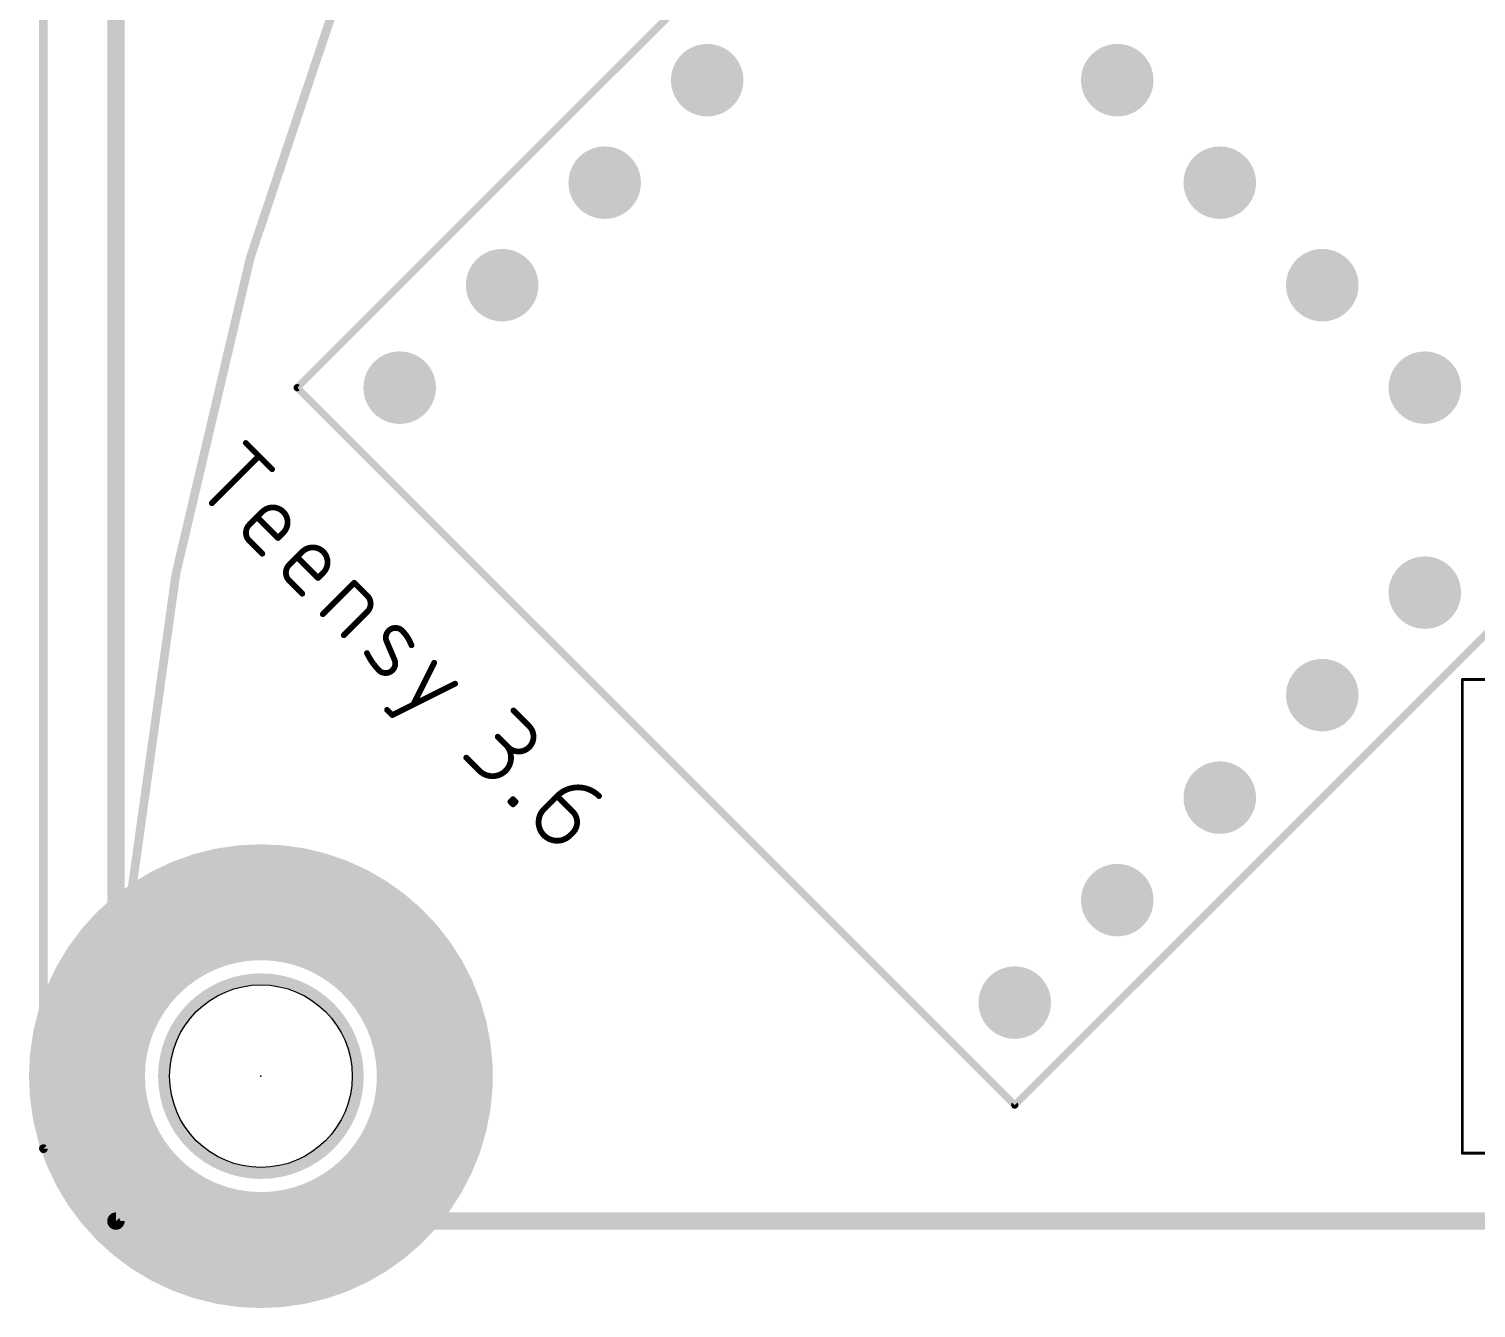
# Model space of a CAD drawing. Extents: x -0.06 to 2.46, y -0.06 to 2.46.
# Drawn here: x -0.06 to 0.938, y -0.06 to 0.822 of the extents above; entities that cross this region are included whole.
import ezdxf

# ---------------------------------------------------------------- set-up
doc = ezdxf.new("R2010")
doc.units = 0
for name, color, linetype in [('1', 22, 'CONTINUOUS'), ('16', 175, 'CONTINUOUS'), ('17', 82, 'CONTINUOUS'), ('20', 30, 'CONTINUOUS'), ('21', 253, 'CONTINUOUS'), ('23', 7, 'CONTINUOUS'), ('25', 253, 'CONTINUOUS'), ('39', 22, 'CONTINUOUS'), ('40', 175, 'CONTINUOUS'), ('41', 22, 'CONTINUOUS'), ('42', 175, 'CONTINUOUS'), ('43', 82, 'CONTINUOUS')]:
    doc.layers.add(name, color=color, linetype=linetype)

# ---------------------------------------------------------------- blocks, each defined once
blk = doc.blocks.new('ROUNDP')
at = {"const_width": 0.5}
blk.add_lwpolyline([(0, -0.25, 1), (0, 0.25, 1), (0, -0.25)], format="xyb", dxfattribs=at)

msp = doc.modelspace()

# ---------------------------------------------------------------- linework, layer by layer
at = {"layer": '1', "const_width": 0.012}
for points in [[(0, 1), (0, 0)], [(0, 0), (1.9, 0)]]:
    msp.add_lwpolyline(points, dxfattribs=at)
at = {"layer": '1', "const_width": 0.006}
for points in [[(0, 0.003, 1), (0, -0.003)], [(-0.003, 0, 1), (0.003, 0)]]:
    msp.add_lwpolyline(points, format="xyb", dxfattribs=at)
at = {"layer": '16', "const_width": 0.006}
for points in [[(-0.05, 0.925), (-0.05, 0.05)], [(-0.05, 0.05), (0, 0)], [(0, 0), (1.9, 0)]]:
    msp.add_lwpolyline(points, dxfattribs=at)
at = {"layer": '16', "const_width": 0.003}
for points in [[(-0.048939, 0.051061, 1), (-0.051061, 0.048939)], [(-0.0515, 0.05, 1), (-0.0485, 0.05)], [(0, 0.0015, 1), (0, -0.0015)], [(-0.001061, -0.001061, 1), (0.001061, 0.001061)]]:
    msp.add_lwpolyline(points, format="xyb", dxfattribs=at)
at = {"layer": '20'}
for points, const_width in [([(2.43, 2.43, 0.414214), (0, 0)], 0.006), ([(0, 0.0015, 1), (0, -0.0015)], 0.003), ([(-0.0015, 0, 1), (0.0015, 0)], 0.003)]:
    msp.add_lwpolyline(points, format="xyb", dxfattribs=dict(at, const_width=const_width))
at = {"layer": '20', "const_width": 0.006}
msp.add_lwpolyline([(0, 0), (1.905, 0)], dxfattribs=at)
at = {"layer": '20'}
msp.add_circle((0.1, 0.1), 0.062992, dxfattribs=at)
at = {"layer": '21', "const_width": 0.005}
for points in [[(0.125, 0.575), (1.822056, 2.272056)], [(2.317031, 1.777081), (0.619975, 0.080025)], [(0.619975, 0.080025), (0.125, 0.575)]]:
    msp.add_lwpolyline(points, dxfattribs=at)
at = {"layer": '21'}
for points, const_width in [([(0.125884, 0.575884, 1), (0.124116, 0.574116)], 0.0025), ([(0.124116, 0.575884, 1), (0.125884, 0.574116)], 0.0025), ([(0.1, -0.035, 1), (0.1, 0.235, 1), (0.1, -0.035)], 0.006), ([(0.1, 0.033071, 1), (0.1, 0.166929, 1), (0.1, 0.033071)], 0.008), ([(0.619091, 0.080909, 1), (0.620859, 0.079141)], 0.0025), ([(0.619091, 0.079141, 1), (0.620859, 0.080909)], 0.0025)]:
    msp.add_lwpolyline(points, format="xyb", dxfattribs=dict(at, const_width=const_width))
at = {"layer": '23'}
for p in [(0.125, 0.575), (0.1, 0.1)]:
    msp.add_point(p, dxfattribs=at)
at = {"layer": '25', "const_width": 0.004}
for points in [[(0.066152, 0.495254), (0.098679, 0.527781)], [(0.089644, 0.536816), (0.107715, 0.518745)], [(0.091922, 0.480326), (0.100958, 0.489361)], [(0.1118, 0.471291), (0.097344, 0.485747)], [(0.100958, 0.460448), (0.091922, 0.469484)], [(0.115414, 0.474905), (0.1118, 0.471291)], [(0.119499, 0.452749), (0.128535, 0.461784)], [(0.139377, 0.443713), (0.124921, 0.45817)], [(0.142991, 0.447328), (0.139377, 0.443713)], [(0.128535, 0.432871), (0.119499, 0.441906)], [(0.142716, 0.41869), (0.164401, 0.440374)], [(0.164401, 0.440374), (0.173436, 0.431339)], [(0.173436, 0.420497), (0.157172, 0.404233)], [(0.192135, 0.387341), (0.186713, 0.39999)], [(0.219555, 0.38522), (0.205098, 0.356307)], [(0.190642, 0.349079), (0.234011, 0.370763)], [(0.187028, 0.352693), (0.190642, 0.349079)], [(0.274198, 0.35226), (0.28504, 0.341418)], [(0.270584, 0.326962), (0.263356, 0.33419)], [(0.241671, 0.319734), (0.250706, 0.310698)], [(0.272077, 0.289328), (0.273883, 0.291135)], [(0.273883, 0.287521), (0.272077, 0.289328)], [(0.273883, 0.291135), (0.27569, 0.289328)], [(0.27569, 0.289328), (0.273883, 0.287521)], [(0.295253, 0.284221), (0.304289, 0.293256)], [(0.304289, 0.293256), (0.315131, 0.282414)], [(0.315131, 0.267958), (0.313324, 0.26615)]]:
    msp.add_lwpolyline(points, dxfattribs=at)
at = {"layer": '25'}
for points, const_width in [([(0.090351, 0.537523, 1), (0.088937, 0.536109)], 0.002), ([(0.099386, 0.527074, 1), (0.097972, 0.528488)], 0.002), ([(0.107008, 0.518038, 1), (0.108422, 0.519453)], 0.002), ([(0.065445, 0.495961, 1), (0.06686, 0.494547)], 0.002), ([(0.115414, 0.474905, 1), (0.100958, 0.489361)], 0.004), ([(0.100251, 0.490068, 1), (0.101665, 0.488654)], 0.002), ([(0.101665, 0.488654, 1), (0.100251, 0.490068)], 0.002), ([(0.091922, 0.480326, 0.414217), (0.091922, 0.469484)], 0.004), ([(0.091215, 0.481033, 1), (0.092629, 0.479619)], 0.002), ([(0.092629, 0.479619, 1), (0.091215, 0.481033)], 0.002), ([(0.098051, 0.486454, 1), (0.096637, 0.48504)], 0.002), ([(0.092629, 0.470191, 1), (0.091215, 0.468777)], 0.002), ([(0.091215, 0.468777, 1), (0.092629, 0.470191)], 0.002), ([(0.111093, 0.471998, 1), (0.112507, 0.470584)], 0.002), ([(0.111093, 0.470583, 1), (0.112507, 0.471998)], 0.002), ([(0.114707, 0.475612, 1), (0.116121, 0.474198)], 0.002), ([(0.116121, 0.474198, 1), (0.114707, 0.475612)], 0.002), ([(0.100251, 0.459741, 1), (0.101665, 0.461155)], 0.002), ([(0.125628, 0.458877, 1), (0.124214, 0.457463)], 0.002), ([(0.142991, 0.447327, 1), (0.128535, 0.461784)], 0.004), ([(0.127828, 0.462491, 1), (0.129242, 0.461077)], 0.002), ([(0.129242, 0.461077, 1), (0.127828, 0.462491)], 0.002), ([(0.119499, 0.452748, 0.414217), (0.119499, 0.441906)], 0.004), ([(0.118792, 0.453456, 1), (0.120206, 0.452041)], 0.002), ([(0.120206, 0.452041, 1), (0.118792, 0.453456)], 0.002), ([(0.143698, 0.44662, 1), (0.142284, 0.448035)], 0.002), ([(0.120206, 0.442613, 1), (0.118792, 0.441199)], 0.002), ([(0.118792, 0.441199, 1), (0.120206, 0.442613)], 0.002), ([(0.13867, 0.44442, 1), (0.140084, 0.443006)], 0.002), ([(0.13867, 0.443006, 1), (0.140084, 0.44442)], 0.002), ([(0.142284, 0.448034, 1), (0.143698, 0.44662)], 0.002), ([(0.165108, 0.441081, 1), (0.163693, 0.439667)], 0.002), ([(0.165108, 0.439667, 1), (0.163693, 0.441081)], 0.002), ([(0.127828, 0.432164, 1), (0.129242, 0.433578)], 0.002), ([(0.173436, 0.420497, 0.414214), (0.173436, 0.431339)], 0.004), ([(0.174143, 0.432046, 1), (0.172729, 0.430632)], 0.002), ([(0.172729, 0.430632, 1), (0.174143, 0.432046)], 0.002), ([(0.142009, 0.419397, 1), (0.143423, 0.417982)], 0.002), ([(0.172729, 0.421204, 1), (0.174143, 0.41979)], 0.002), ([(0.174143, 0.41979, 1), (0.172729, 0.421204)], 0.002), ([(0.197556, 0.407219, 0.831815), (0.186713, 0.39999)], 0.004), ([(0.156465, 0.40494, 1), (0.157879, 0.403526)], 0.002), ([(0.187633, 0.400384, 1), (0.185794, 0.399596)], 0.002), ([(0.185794, 0.399596, 1), (0.187633, 0.400384)], 0.002), ([(0.203881, 0.39728, 0.10255), (0.197556, 0.407219)], 0.004), ([(0.198273, 0.407916, 1), (0.196839, 0.406522)], 0.002), ([(0.196839, 0.406522, 1), (0.198273, 0.407916)], 0.002), ([(0.173161, 0.391859, 0.082978), (0.181292, 0.380113)], 0.004), ([(0.174065, 0.392285, 1), (0.172256, 0.391433)], 0.002), ([(0.181292, 0.380113, 0.831815), (0.192135, 0.387341)], 0.004), ([(0.193054, 0.387735, 1), (0.191215, 0.386947)], 0.002), ([(0.202945, 0.396925, 1), (0.204816, 0.397634)], 0.002), ([(0.182009, 0.38081, 1), (0.180575, 0.379416)], 0.002), ([(0.180575, 0.379416, 1), (0.18201, 0.38081)], 0.002), ([(0.191215, 0.386947, 1), (0.193054, 0.387735)], 0.002), ([(0.220449, 0.384772, 1), (0.21866, 0.385667)], 0.002), ([(0.234458, 0.369869, 1), (0.233564, 0.371658)], 0.002), ([(0.187735, 0.3534, 1), (0.186321, 0.351986)], 0.002), ([(0.190195, 0.349973, 1), (0.191089, 0.348184)], 0.002), ([(0.189935, 0.348371, 1), (0.191349, 0.349786)], 0.002), ([(0.204204, 0.356754, 1), (0.205993, 0.35586)], 0.002), ([(0.274905, 0.352967, 1), (0.273491, 0.351553)], 0.002), ([(0.270584, 0.326962, 1), (0.28504, 0.341418)], 0.004), ([(0.285747, 0.342125, 1), (0.284333, 0.340711)], 0.002), ([(0.284333, 0.340711, 1), (0.285747, 0.342125)], 0.002), ([(0.250706, 0.310698, 1.00001), (0.268777, 0.328769)], 0.004), ([(0.264063, 0.334897, 1), (0.262649, 0.333483)], 0.002), ([(0.269484, 0.329476, 1), (0.26807, 0.328062)], 0.002), ([(0.242378, 0.320441, 1), (0.240964, 0.319026)], 0.002), ([(0.271291, 0.327669, 1), (0.269877, 0.326255)], 0.002), ([(0.269877, 0.326255, 1), (0.271291, 0.327669)], 0.002), ([(0.251413, 0.311405, 1), (0.249999, 0.309991)], 0.002), ([(0.249999, 0.309991, 1), (0.251413, 0.311405)], 0.002), ([(0.333202, 0.293256, 0.41421), (0.304289, 0.293256)], 0.004), ([(0.272784, 0.290035, 1), (0.271369, 0.288621)], 0.002), ([(0.271369, 0.290035, 1), (0.272784, 0.288621)], 0.002), ([(0.274591, 0.291842, 1), (0.273176, 0.290428)], 0.002), ([(0.274591, 0.290428, 1), (0.273176, 0.291842)], 0.002), ([(0.276398, 0.288621, 1), (0.274983, 0.290035)], 0.002), ([(0.274983, 0.288621, 1), (0.276398, 0.290035)], 0.002), ([(0.304996, 0.293963, 1), (0.303582, 0.292549)], 0.002), ([(0.303582, 0.293963, 1), (0.304996, 0.292549)], 0.002), ([(0.304996, 0.292549, 1), (0.303582, 0.293963)], 0.002), ([(0.332495, 0.292549, 1), (0.333909, 0.293963)], 0.002), ([(0.273176, 0.288228, 1), (0.274591, 0.286814)], 0.002), ([(0.273176, 0.286814, 1), (0.274591, 0.288228)], 0.002), ([(0.295253, 0.284221, 0.999997), (0.313324, 0.26615)], 0.004), ([(0.294546, 0.284928, 1), (0.295961, 0.283514)], 0.002), ([(0.29596, 0.283514, 1), (0.294546, 0.284928)], 0.002), ([(0.315131, 0.267958, 0.414211), (0.315131, 0.282414)], 0.004), ([(0.315838, 0.283121, 1), (0.314424, 0.281707)], 0.002), ([(0.314424, 0.281707, 1), (0.315838, 0.283121)], 0.002), ([(0.314424, 0.268665, 1), (0.315838, 0.26725)], 0.002), ([(0.315838, 0.26725, 1), (0.314424, 0.268665)], 0.002), ([(0.312617, 0.266858, 1), (0.314031, 0.265443)], 0.002), ([(0.314031, 0.265443, 1), (0.312617, 0.266858)], 0.002)]:
    msp.add_lwpolyline(points, format="xyb", dxfattribs=dict(at, const_width=const_width))
at = {"layer": '39', "const_width": 0.001969}
for points in [[(0.92874, 0.04685), (0.92874, 0.373622)], [(0.92874, 0.373622), (1.031102, 0.373622)], [(1.27126, 0.04685), (0.92874, 0.04685)]]:
    msp.add_lwpolyline(points, dxfattribs=at)
at = {"layer": '39'}
for points, const_width in [([(0.929232, 0.373622, 1), (0.928248, 0.373622)], 0.000984), ([(0.92874, 0.374114, 1), (0.92874, 0.37313)], 0.000984), ([(0.1, -0.02, 1), (0.1, 0.22, 1), (0.1, -0.02)], 0.08), ([(0.92874, 0.047343, 1), (0.92874, 0.046358)], 0.000984), ([(0.928248, 0.04685, 1), (0.929232, 0.04685)], 0.000984)]:
    msp.add_lwpolyline(points, format="xyb", dxfattribs=dict(at, const_width=const_width))
at = {"layer": '40', "const_width": 0.08}
msp.add_lwpolyline([(0.1, -0.02, 1), (0.1, 0.22, 1), (0.1, -0.02)], format="xyb", dxfattribs=at)
at = {"layer": '41', "const_width": 0.08}
msp.add_lwpolyline([(0.1, -0.02, 1), (0.1, 0.22, 1), (0.1, -0.02)], format="xyb", dxfattribs=at)
at = {"layer": '42', "const_width": 0.08}
msp.add_lwpolyline([(0.1, -0.02, 1), (0.1, 0.22, 1), (0.1, -0.02)], format="xyb", dxfattribs=at)
at = {"layer": '43', "const_width": 0.08}
msp.add_lwpolyline([(0.1, -0.02, 1), (0.1, 0.22, 1), (0.1, -0.02)], format="xyb", dxfattribs=at)

# ---------------------------------------------------------------- block references
at = {"layer": '17', "xscale": 0.05, "yscale": 0.05, "rotation": 315}
for p in [(0.407843, 0.787132), (0.407843, 0.787132), (0.690685, 0.787132), (0.690685, 0.787132), (0.337132, 0.716421), (0.337132, 0.716421), (0.761396, 0.716421), (0.761396, 0.716421), (0.266421, 0.645711), (0.266421, 0.645711), (0.832107, 0.645711), (0.832107, 0.645711), (0.195711, 0.575), (0.195711, 0.575), (0.902817, 0.575), (0.902817, 0.575), (0.902817, 0.433579), (0.902817, 0.433579), (0.832107, 0.362868), (0.832107, 0.362868), (0.761396, 0.292157), (0.761396, 0.292157), (0.690685, 0.221447), (0.690685, 0.221447), (0.619975, 0.150736), (0.619975, 0.150736)]:
    msp.add_blockref('ROUNDP', p, dxfattribs=at)

doc.saveas('drawing.dxf')
